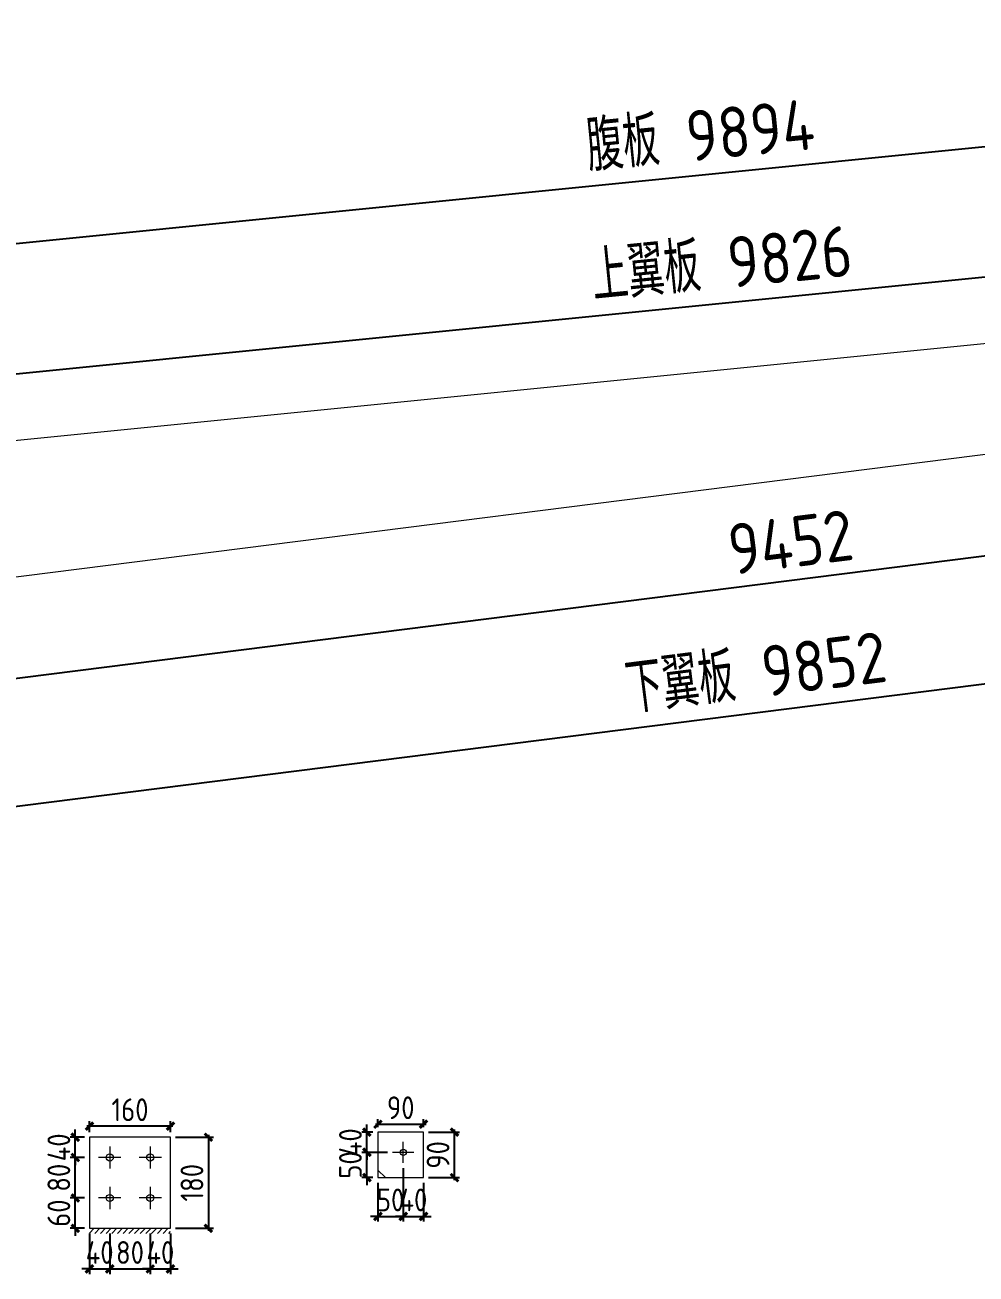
# Model space of a CAD drawing. Extents: x 485428 to 797698, y 56414 to 211814.
# Drawn here: x 766883 to 770644, y 146964 to 151900 of the extents above; entities that cross this region are included whole.
import ezdxf

# ---------------------------------------------------------------- set-up
doc = ezdxf.new("R2010")
doc.units = 0
doc.header["$LTSCALE"] = 1000
doc.header["$MEASUREMENT"] = 0
doc.styles.get("Standard").update_dxf_attribs({"font": 'gbenor.shx', "bigfont": 'gbcbig.shx'})
doc.dimstyles.get("Standard").update_dxf_attribs({"dimscale": 100, "dimtxt": 2, "dimasz": 0.4, "dimexe": 0.5, "dimexo": 1, "dimgap": 0.5, "dimtad": 1, "dimdec": 0, "dimzin": 0, "dimdsep": 46, "dimtxsty": 'Standard', "dimblk": 'ARCHTICK', "dimcen": 0.09, "dimadec": 0, "dimazin": 0, "dimtfac": 1, "dimtdec": 0, "dimtix": 1, "dimtmove": 2, "dimatfit": 3, "dimfxl": 1, "dimtolj": 1, "dimtzin": 0, "dimarcsym": 0})

# ---------------------------------------------------------------- blocks, each defined once
blk = doc.blocks.new('_ArchTick')
at = {"color": 0, "linetype": 'ByBlock', "const_width": 0.4}
blk.add_lwpolyline([(-0.5, -0.5), (0.5, 0.5)], dxfattribs=at)
blk = doc.blocks.new('*D2436')
at = {"color": 0, "lineweight": -2}
blk.add_arc((774609.8, 150698.7), 158.1, 97.2026, 187.2026, dxfattribs=at)
at = {"layer": 'Defpoints', "color": 0}
for p in [(774568, 151029.1), (774514.2, 150824.7), (774568, 150693.5), (774609.8, 150698.7), (765190.5, 149508.4)]:
    blk.add_point(p, dxfattribs=at)
at = {"color": 0, "lineweight": -2, "xscale": 50, "yscale": 50, "zscale": 50}
for p, rotation in [((774589.9, 150855.6), 7.202564799039159), ((774452.9, 150678.9), 277.2025647990606)]:
    blk.add_blockref('_ArchTick', p, dxfattribs=dict(at, rotation=rotation))
at = {"color": 0, "lineweight": 15, "insert": (774326.8, 150918.2), "char_height": 200, "attachment_point": 5, "rotation": 52.2026}
blk.add_mtext('\\A1;90°', dxfattribs=at)
blk = doc.blocks.new('*D2438')
at = {"color": 3, "lineweight": -2}
for p, q in [((774558.1, 151128.6), (774531.9, 151389.9)), ((764764.9, 150312.7), (774541.9, 151290.4)), ((764781.1, 150150.9), (764754.9, 150412.2))]:
    blk.add_line(p, q, dxfattribs=at)
at = {"layer": 'Defpoints', "color": 0}
for p in [(774541.9, 151290.4), (774568, 151029.1), (764791, 150051.4)]:
    blk.add_point(p, dxfattribs=at)
at = {"color": 3, "lineweight": -2, "xscale": 50, "yscale": 50, "zscale": 50}
for p, rotation in [((774541.9, 151290.4), 5.710593137475258), ((764764.9, 150312.7), 185.7105931374753)]:
    blk.add_blockref('_ArchTick', p, dxfattribs=dict(at, rotation=rotation))
at = {"color": 0, "lineweight": 15, "insert": (769637.8, 150957.4), "char_height": 200, "attachment_point": 5, "rotation": 5.7106}
blk.add_mtext('\\A1;上翼板 9826', dxfattribs=at)
blk = doc.blocks.new('*D2439')
at = {"color": 3, "lineweight": -2}
for p, q in [((774558.1, 151128.6), (774480.9, 151900)), ((764646.1, 150816), (774490.9, 151800.5)), ((764713.3, 150144.1), (764636.2, 150915.5))]:
    blk.add_line(p, q, dxfattribs=at)
at = {"layer": 'Defpoints', "color": 0}
for p in [(774490.9, 151800.5), (774568, 151029.1), (764723.2, 150044.6)]:
    blk.add_point(p, dxfattribs=at)
at = {"color": 3, "lineweight": -2, "xscale": 50, "yscale": 50, "zscale": 50}
for p, rotation in [((774490.9, 151800.5), 5.710593137499544), ((764646.1, 150816), 185.7105931374995)]:
    blk.add_blockref('_ArchTick', p, dxfattribs=dict(at, rotation=rotation))
at = {"color": 0, "lineweight": 15, "insert": (769552.9, 151464.1), "char_height": 200, "attachment_point": 5, "rotation": 5.7106}
blk.add_mtext('\\A1;腹板 9894', dxfattribs=at)
blk = doc.blocks.new('*D2441')
at = {"color": 3, "lineweight": -2}
for p, q in [((774580.6, 150594.3), (774630.3, 150200.5)), ((765240.3, 149114.6), (774617.8, 150299.7)), ((765203, 149409.2), (765252.8, 149015.4))]:
    blk.add_line(p, q, dxfattribs=at)
at = {"layer": 'Defpoints', "color": 0}
for p in [(774568, 150693.5), (774617.8, 150299.7), (765190.5, 149508.4)]:
    blk.add_point(p, dxfattribs=at)
at = {"color": 3, "lineweight": -2, "xscale": 50, "yscale": 50, "zscale": 50}
for p, rotation in [((774617.8, 150299.7), 7.202564799062021), ((765240.3, 149114.6), 187.202564799062)]:
    blk.add_blockref('_ArchTick', p, dxfattribs=dict(at, rotation=rotation))
at = {"color": 0, "lineweight": 15, "insert": (769910.2, 149856), "char_height": 200, "attachment_point": 5, "rotation": 7.2026}
blk.add_mtext('\\A1;9452', dxfattribs=at)
blk = doc.blocks.new('*D2447')
at = {"color": 3, "lineweight": -2}
for p, q in [((774580.6, 150594.3), (774693.2, 149702.9)), ((764906, 148566.8), (774680.7, 149802.1)), ((764805.9, 149359), (764918.5, 148467.6))]:
    blk.add_line(p, q, dxfattribs=at)
at = {"layer": 'Defpoints', "color": 0}
for p in [(774568, 150693.5), (774680.7, 149802.1), (764793.3, 149458.2)]:
    blk.add_point(p, dxfattribs=at)
at = {"color": 3, "lineweight": -2, "xscale": 50, "yscale": 50, "zscale": 50}
for p, rotation in [((774680.7, 149802.1), 7.202564799059908), ((764906, 148566.8), 187.2025647990599)]:
    blk.add_blockref('_ArchTick', p, dxfattribs=dict(at, rotation=rotation))
at = {"color": 0, "lineweight": 15, "insert": (769773.7, 149339.9), "char_height": 200, "attachment_point": 5, "rotation": 7.2026}
blk.add_mtext('\\A1;下翼板 9852', dxfattribs=at)
blk = doc.blocks.new('*D2466')
at = {"color": 3, "lineweight": -2}
for p, q in [((767138.3, 147124.2), (767138.3, 146963.6)), ((767218.3, 147124.2), (767218.3, 146963.6)), ((767138.3, 146983.6), (767108.3, 146983.6)), ((767138.3, 146983.6), (767218.3, 146983.6)), ((767218.3, 146983.6), (767248.3, 146983.6))]:
    blk.add_line(p, q, dxfattribs=at)
at = {"layer": 'Defpoints', "color": 0}
for p in [(767138.3, 147144.2), (767218.3, 147144.2), (767218.3, 146983.6)]:
    blk.add_point(p, dxfattribs=at)
at = {"color": 3, "lineweight": -2, "xscale": 30, "yscale": 30, "zscale": 30}
blk.add_blockref('_ArchTick', (767138.3, 146983.6), dxfattribs=at)
at = {"color": 3, "lineweight": -2, "xscale": 30, "yscale": 30, "zscale": 30, "rotation": 180}
blk.add_blockref('_ArchTick', (767218.3, 146983.6), dxfattribs=at)
at = {"color": 0, "lineweight": 15, "insert": (767178.3, 147048.6), "char_height": 90, "attachment_point": 5}
blk.add_mtext('\\A1;40', dxfattribs=at)
blk = doc.blocks.new('*D2461')
at = {"color": 3, "lineweight": -2}
for p, q in [((767218.3, 147124.2), (767218.3, 146963.6)), ((767378.3, 147124.2), (767378.3, 146963.6)), ((767208.3, 146983.6), (767388.3, 146983.6))]:
    blk.add_line(p, q, dxfattribs=at)
at = {"layer": 'Defpoints', "color": 0}
for p in [(767218.3, 147144.2), (767378.3, 147144.2), (767378.3, 146983.6)]:
    blk.add_point(p, dxfattribs=at)
at = {"color": 3, "lineweight": -2, "xscale": 30, "yscale": 30, "zscale": 30, "rotation": 180}
blk.add_blockref('_ArchTick', (767218.3, 146983.6), dxfattribs=at)
at = {"color": 3, "lineweight": -2, "xscale": 30, "yscale": 30, "zscale": 30}
blk.add_blockref('_ArchTick', (767378.3, 146983.6), dxfattribs=at)
at = {"color": 0, "lineweight": 15, "insert": (767298.3, 147048.6), "char_height": 90, "attachment_point": 5}
blk.add_mtext('\\A1;80', dxfattribs=at)
blk = doc.blocks.new('*D2462')
at = {"color": 3, "lineweight": -2}
for p, q in [((767378.3, 147124.2), (767378.3, 146963.6)), ((767458.3, 147124.2), (767458.3, 146963.6)), ((767378.3, 146983.6), (767348.3, 146983.6)), ((767378.3, 146983.6), (767458.3, 146983.6)), ((767458.3, 146983.6), (767488.3, 146983.6))]:
    blk.add_line(p, q, dxfattribs=at)
at = {"layer": 'Defpoints', "color": 0}
for p in [(767378.3, 147144.2), (767458.3, 147144.2), (767458.3, 146983.6)]:
    blk.add_point(p, dxfattribs=at)
at = {"color": 3, "lineweight": -2, "xscale": 30, "yscale": 30, "zscale": 30}
blk.add_blockref('_ArchTick', (767378.3, 146983.6), dxfattribs=at)
at = {"color": 3, "lineweight": -2, "xscale": 30, "yscale": 30, "zscale": 30, "rotation": 180}
blk.add_blockref('_ArchTick', (767458.3, 146983.6), dxfattribs=at)
at = {"color": 0, "lineweight": 15, "insert": (767418.3, 147048.6), "char_height": 90, "attachment_point": 5}
blk.add_mtext('\\A1;40', dxfattribs=at)
blk = doc.blocks.new('*D2463')
at = {"color": 3, "lineweight": -2}
for p, q in [((767118.3, 147264.2), (767062.1, 147264.2)), ((767082.1, 147264.2), (767082.1, 147294.2)), ((767082.1, 147144.2), (767082.1, 147264.2)), ((767118.3, 147144.2), (767062.1, 147144.2)), ((767082.1, 147144.2), (767082.1, 147114.2))]:
    blk.add_line(p, q, dxfattribs=at)
at = {"layer": 'Defpoints', "color": 0}
for p in [(767082.1, 147264.2), (767138.3, 147264.2), (767138.3, 147144.2)]:
    blk.add_point(p, dxfattribs=at)
at = {"color": 3, "lineweight": -2, "xscale": 30, "yscale": 30, "zscale": 30}
for p, rotation in [((767082.1, 147264.2), 270), ((767082.1, 147144.2), 90)]:
    blk.add_blockref('_ArchTick', p, dxfattribs=dict(at, rotation=rotation))
at = {"color": 0, "lineweight": 15, "insert": (767017.1, 147204.2), "char_height": 90, "attachment_point": 5, "rotation": 90}
blk.add_mtext('\\A1;60', dxfattribs=at)
blk = doc.blocks.new('*D2464')
at = {"color": 3, "lineweight": -2}
for p, q in [((767118.3, 147424.2), (767062.1, 147424.2)), ((767082.1, 147254.2), (767082.1, 147434.2)), ((767118.3, 147264.2), (767062.1, 147264.2))]:
    blk.add_line(p, q, dxfattribs=at)
at = {"layer": 'Defpoints', "color": 0}
for p in [(767082.1, 147424.2), (767138.3, 147424.2), (767138.3, 147264.2)]:
    blk.add_point(p, dxfattribs=at)
at = {"color": 3, "lineweight": -2, "xscale": 30, "yscale": 30, "zscale": 30}
for p, rotation in [((767082.1, 147424.2), 90), ((767082.1, 147264.2), 270)]:
    blk.add_blockref('_ArchTick', p, dxfattribs=dict(at, rotation=rotation))
at = {"color": 0, "lineweight": 15, "insert": (767017.1, 147344.2), "char_height": 90, "attachment_point": 5, "rotation": 90}
blk.add_mtext('\\A1;80', dxfattribs=at)
blk = doc.blocks.new('*D2467')
at = {"color": 3, "lineweight": -2}
for p, q in [((767118.3, 147504.2), (767062.1, 147504.2)), ((767082.1, 147504.2), (767082.1, 147534.2)), ((767082.1, 147424.2), (767082.1, 147504.2)), ((767118.3, 147424.2), (767062.1, 147424.2)), ((767082.1, 147424.2), (767082.1, 147394.2))]:
    blk.add_line(p, q, dxfattribs=at)
at = {"layer": 'Defpoints', "color": 0}
for p in [(767082.1, 147504.2), (767138.3, 147504.2), (767138.3, 147424.2)]:
    blk.add_point(p, dxfattribs=at)
at = {"color": 3, "lineweight": -2, "xscale": 30, "yscale": 30, "zscale": 30}
for p, rotation in [((767082.1, 147504.2), 270), ((767082.1, 147424.2), 90)]:
    blk.add_blockref('_ArchTick', p, dxfattribs=dict(at, rotation=rotation))
at = {"color": 0, "lineweight": 15, "insert": (767017.1, 147464.2), "char_height": 90, "attachment_point": 5, "rotation": 90}
blk.add_mtext('\\A1;40', dxfattribs=at)
blk = doc.blocks.new('*D2468')
at = {"color": 3, "lineweight": -2}
for p, q in [((767138.3, 147524.2), (767138.3, 147567.8)), ((767458.3, 147524.2), (767458.3, 147567.8)), ((767468.3, 147547.8), (767128.3, 147547.8))]:
    blk.add_line(p, q, dxfattribs=at)
at = {"layer": 'Defpoints', "color": 0}
for p in [(767138.3, 147547.8), (767138.3, 147504.2), (767458.3, 147504.2)]:
    blk.add_point(p, dxfattribs=at)
at = {"color": 3, "lineweight": -2, "xscale": 30, "yscale": 30, "zscale": 30, "rotation": 180}
blk.add_blockref('_ArchTick', (767138.3, 147547.8), dxfattribs=at)
at = {"color": 3, "lineweight": -2, "xscale": 30, "yscale": 30, "zscale": 30}
blk.add_blockref('_ArchTick', (767458.3, 147547.8), dxfattribs=at)
at = {"color": 0, "lineweight": 15, "insert": (767298.3, 147612.8), "char_height": 90, "attachment_point": 5}
blk.add_mtext('\\A1;160', dxfattribs=at)
blk = doc.blocks.new('*D2465')
at = {"color": 3, "lineweight": -2}
for p, q in [((767478.3, 147504.2), (767628.3, 147504.2)), ((767608.3, 147514.2), (767608.3, 147134.2)), ((767478.3, 147144.2), (767628.3, 147144.2))]:
    blk.add_line(p, q, dxfattribs=at)
at = {"layer": 'Defpoints', "color": 0}
for p in [(767458.3, 147504.2), (767458.3, 147144.2), (767608.3, 147144.2)]:
    blk.add_point(p, dxfattribs=at)
at = {"color": 3, "lineweight": -2, "xscale": 30, "yscale": 30, "zscale": 30}
for p, rotation in [((767608.3, 147504.2), 90), ((767608.3, 147144.2), 270)]:
    blk.add_blockref('_ArchTick', p, dxfattribs=dict(at, rotation=rotation))
at = {"color": 0, "lineweight": 15, "insert": (767543.3, 147324.2), "char_height": 90, "attachment_point": 5, "rotation": 90}
blk.add_mtext('\\A1;180', dxfattribs=at)
blk = doc.blocks.new('*D2469')
at = {"color": 3, "lineweight": -2}
for p, q in [((768378.8, 147382.4), (768378.8, 147171.3)), ((768278.8, 147324.4), (768278.8, 147171.3)), ((768278.8, 147191.3), (768248.8, 147191.3)), ((768278.8, 147191.3), (768378.8, 147191.3)), ((768378.8, 147191.3), (768408.8, 147191.3))]:
    blk.add_line(p, q, dxfattribs=at)
at = {"layer": 'Defpoints', "color": 0}
for p in [(768378.8, 147402.4), (768278.8, 147344.4), (768378.8, 147191.3)]:
    blk.add_point(p, dxfattribs=at)
at = {"color": 3, "lineweight": -2, "xscale": 30, "yscale": 30, "zscale": 30}
blk.add_blockref('_ArchTick', (768278.8, 147191.3), dxfattribs=at)
at = {"color": 3, "lineweight": -2, "xscale": 30, "yscale": 30, "zscale": 30, "rotation": 180}
blk.add_blockref('_ArchTick', (768378.8, 147191.3), dxfattribs=at)
at = {"color": 0, "lineweight": 15, "insert": (768328.8, 147256.3), "char_height": 90, "attachment_point": 5}
blk.add_mtext('\\A1;50', dxfattribs=at)
blk = doc.blocks.new('*D2470')
at = {"color": 3, "lineweight": -2}
for p, q in [((768378.8, 147382.4), (768378.8, 147171.3)), ((768458.8, 147324.4), (768458.8, 147171.3)), ((768378.8, 147191.3), (768348.8, 147191.3)), ((768378.8, 147191.3), (768458.8, 147191.3)), ((768458.8, 147191.3), (768488.8, 147191.3))]:
    blk.add_line(p, q, dxfattribs=at)
at = {"layer": 'Defpoints', "color": 0}
for p in [(768378.8, 147402.4), (768458.8, 147344.4), (768458.8, 147191.3)]:
    blk.add_point(p, dxfattribs=at)
at = {"color": 3, "lineweight": -2, "xscale": 30, "yscale": 30, "zscale": 30}
blk.add_blockref('_ArchTick', (768378.8, 147191.3), dxfattribs=at)
at = {"color": 3, "lineweight": -2, "xscale": 30, "yscale": 30, "zscale": 30, "rotation": 180}
blk.add_blockref('_ArchTick', (768458.8, 147191.3), dxfattribs=at)
at = {"color": 0, "lineweight": 15, "insert": (768418.8, 147256.3), "char_height": 90, "attachment_point": 5}
blk.add_mtext('\\A1;40', dxfattribs=at)
blk = doc.blocks.new('*D2471')
at = {"color": 3, "lineweight": -2}
for p, q in [((768235, 147444.4), (768235, 147474.4)), ((768316.8, 147444.4), (768215, 147444.4)), ((768235, 147344.4), (768235, 147444.4)), ((768258.8, 147344.4), (768215, 147344.4)), ((768235, 147344.4), (768235, 147314.4))]:
    blk.add_line(p, q, dxfattribs=at)
at = {"layer": 'Defpoints', "color": 0}
for p in [(768235, 147444.4), (768336.8, 147444.4), (768278.8, 147344.4)]:
    blk.add_point(p, dxfattribs=at)
at = {"color": 3, "lineweight": -2, "xscale": 30, "yscale": 30, "zscale": 30}
for p, rotation in [((768235, 147444.4), 270), ((768235, 147344.4), 90)]:
    blk.add_blockref('_ArchTick', p, dxfattribs=dict(at, rotation=rotation))
at = {"color": 0, "lineweight": 15, "insert": (768170, 147394.4), "char_height": 90, "attachment_point": 5, "rotation": 90}
blk.add_mtext('\\A1;50', dxfattribs=at)
blk = doc.blocks.new('*D2472')
at = {"color": 3, "lineweight": -2}
for p, q in [((768235, 147524.4), (768235, 147554.4)), ((768258.8, 147524.4), (768215, 147524.4)), ((768235, 147444.4), (768235, 147524.4)), ((768316.8, 147444.4), (768215, 147444.4)), ((768235, 147444.4), (768235, 147414.4))]:
    blk.add_line(p, q, dxfattribs=at)
at = {"layer": 'Defpoints', "color": 0}
for p in [(768235, 147524.4), (768278.8, 147524.4), (768336.8, 147444.4)]:
    blk.add_point(p, dxfattribs=at)
at = {"color": 3, "lineweight": -2, "xscale": 30, "yscale": 30, "zscale": 30}
for p, rotation in [((768235, 147524.4), 270), ((768235, 147444.4), 90)]:
    blk.add_blockref('_ArchTick', p, dxfattribs=dict(at, rotation=rotation))
at = {"color": 0, "lineweight": 15, "insert": (768170, 147484.4), "char_height": 90, "attachment_point": 5, "rotation": 90}
blk.add_mtext('\\A1;40', dxfattribs=at)
blk = doc.blocks.new('*D2473')
at = {"color": 3, "lineweight": -2}
for p, q in [((768268.8, 147555.6), (768468.8, 147555.6)), ((768278.8, 147544.4), (768278.8, 147575.6)), ((768458.8, 147544.4), (768458.8, 147575.6))]:
    blk.add_line(p, q, dxfattribs=at)
at = {"layer": 'Defpoints', "color": 0}
for p in [(768458.8, 147555.6), (768278.8, 147524.4), (768458.8, 147524.4)]:
    blk.add_point(p, dxfattribs=at)
at = {"color": 3, "lineweight": -2, "xscale": 30, "yscale": 30, "zscale": 30, "rotation": 180}
blk.add_blockref('_ArchTick', (768278.8, 147555.6), dxfattribs=at)
at = {"color": 3, "lineweight": -2, "xscale": 30, "yscale": 30, "zscale": 30}
blk.add_blockref('_ArchTick', (768458.8, 147555.6), dxfattribs=at)
at = {"color": 0, "lineweight": 15, "insert": (768368.8, 147620.6), "char_height": 90, "attachment_point": 5}
blk.add_mtext('\\A1;90', dxfattribs=at)
blk = doc.blocks.new('*D2474')
at = {"color": 3, "lineweight": -2}
for p, q in [((768478.8, 147524.4), (768601.4, 147524.4)), ((768581.4, 147334.4), (768581.4, 147534.4)), ((768478.8, 147344.4), (768601.4, 147344.4))]:
    blk.add_line(p, q, dxfattribs=at)
at = {"layer": 'Defpoints', "color": 0}
for p in [(768458.8, 147524.4), (768581.4, 147524.4), (768458.8, 147344.4)]:
    blk.add_point(p, dxfattribs=at)
at = {"color": 3, "lineweight": -2, "xscale": 30, "yscale": 30, "zscale": 30}
for p, rotation in [((768581.4, 147524.4), 90), ((768581.4, 147344.4), 270)]:
    blk.add_blockref('_ArchTick', p, dxfattribs=dict(at, rotation=rotation))
at = {"color": 0, "lineweight": 15, "insert": (768516.4, 147434.4), "char_height": 90, "attachment_point": 5, "rotation": 90}
blk.add_mtext('\\A1;90', dxfattribs=at)

msp = doc.modelspace()

# ---------------------------------------------------------------- hatches: boundary and pattern name
at = {"lineweight": 15}
h = msp.add_hatch(dxfattribs=at)
h.set_pattern_fill('ANSI31', color=256, scale=10, style=0)
h.set_pattern_definition([(45, (284553.542, -48158.43), (-11.22532015, 11.22532015), [])])
h.paths.add_polyline_path([(767458.3, 147144.2), (767448, 147144.2), (767458.3, 147130.9)], flags=17)
h.paths.add_polyline_path([(767448, 147144.2), (767138.3, 147144.2), (767138.3, 147124.2), (767458.3, 147124.2), (767458.3, 147130.9)])

# ---------------------------------------------------------------- linework, layer by layer
for p, q in [((774568, 151029.1), (764791, 150051.4)), ((774568, 150693.5), (765190.5, 149508.4)), ((767138.3, 147504.2), (767138.3, 147144.2)), ((767458.3, 147504.2), (767138.3, 147504.2)), ((767458.3, 147144.2), (767458.3, 147504.2)), ((768278.8, 147524.4), (768278.8, 147344.4)), ((768458.8, 147524.4), (768278.8, 147524.4)), ((768458.8, 147344.4), (768458.8, 147524.4)), ((767218.3, 147468.2), (767218.3, 147380.2)), ((767378.3, 147468.2), (767378.3, 147380.2)), ((768378.8, 147402.4), (768378.8, 147486.4)), ((767262.3, 147424.2), (767174.3, 147424.2)), ((767422.3, 147424.2), (767334.3, 147424.2)), ((768420.8, 147444.4), (768336.8, 147444.4)), ((768278.8, 147374.4), (768308.8, 147344.4)), ((767218.3, 147308.2), (767218.3, 147220.2)), ((767378.3, 147308.2), (767378.3, 147220.2)), ((768278.8, 147344.4), (768458.8, 147344.4)), ((767262.3, 147264.2), (767174.3, 147264.2)), ((767422.3, 147264.2), (767334.3, 147264.2)), ((767138.3, 147144.2), (767458.3, 147144.2))]:
    msp.add_line(p, q, dxfattribs=at)
for centre, radius in [((768378.8, 147444.4), 12), ((767218.3, 147424.2), 14), ((767378.3, 147424.2), 14), ((767218.3, 147264.2), 14), ((767378.3, 147264.2), 14)]:
    msp.add_circle(centre, radius, dxfattribs=at)

# ---------------------------------------------------------------- dimensions: what is measured, and where the dimension line sits
for p1, p2, distance, text, picture, middle in [((764723.2, 150044.6), (774568, 151029.1), 775.2, '腹板 9894', '*D2439', (769552.9, 151464.1)), ((764793.3, 149458.2), (774568, 150693.5), -898.4, '下翼板 9852', '*D2447', (769773.7, 149339.9))]:
    dim = msp.add_aligned_dim(p1=p1, p2=p2, distance=distance, text=text, dimstyle='Standard', override={"dimtxt": 2, "dimasz": 0.5, "dimexe": 1, "dimexo": 1, "dimclrd": 3, "dimclre": 3}, dxfattribs=at)
    dim.commit()
    dim.dimension.update_dxf_attribs({"geometry": picture, "text_midpoint": middle})
dim = msp.add_linear_dim(base=(774541.9, 151290.4), p1=(764791, 150051.4), p2=(774568, 151029.1), angle=185.7106, text='上翼板 9826', dimstyle='Standard', override={"dimtxt": 2, "dimasz": 0.5, "dimexe": 1, "dimexo": 1, "dimclrd": 3, "dimclre": 3}, dxfattribs=at)
dim.commit()
dim.dimension.update_dxf_attribs({"geometry": '*D2438', "text_midpoint": (769637.8, 150957.4)})
at = {"color": 1, "lineweight": 15}
dim = msp.add_angular_dim_2l(base=(774514.2, 150824.7), line1=((774568, 150693.5), (765190.5, 149508.4)), line2=((774568, 151029.1), (774609.8, 150698.7)), dimstyle='Standard', override={"dimtxt": 2, "dimasz": 0.5, "dimgap": 1}, dxfattribs=at)
dim.commit()
dim.dimension.update_dxf_attribs({"geometry": '*D2436', "text_midpoint": (774326.8, 150918.2)})
at = {"lineweight": 15}
for base, p1, p2, angle, override, picture, middle in [((774617.8, 150299.7), (765190.5, 149508.4), (774568, 150693.5), 187.2026, {"dimtxt": 2, "dimasz": 0.5, "dimexe": 1, "dimexo": 1, "dimclrd": 3, "dimclre": 3}, '*D2441', (769910.2, 149856)), ((768235, 147524.4), (768336.8, 147444.4), (768278.8, 147524.4), 90, {"dimtxt": 0.9, "dimasz": 0.3, "dimexe": 0.2, "dimexo": 0.2, "dimgap": 0.2, "dimlfac": 0.5, "dimdle": 0.1, "dimclrd": 3, "dimclre": 3}, '*D2472', (768170, 147484.4)), ((767082.1, 147504.2), (767138.3, 147424.2), (767138.3, 147504.2), 90, {"dimtxt": 0.9, "dimasz": 0.3, "dimexe": 0.2, "dimexo": 0.2, "dimgap": 0.2, "dimlfac": 0.5, "dimdle": 0.1, "dimclrd": 3, "dimclre": 3}, '*D2467', (767017.1, 147464.2)), ((768235, 147444.4), (768278.8, 147344.4), (768336.8, 147444.4), 90, {"dimtxt": 0.9, "dimasz": 0.3, "dimexe": 0.2, "dimexo": 0.2, "dimgap": 0.2, "dimlfac": 0.5, "dimdle": 0.1, "dimclrd": 3, "dimclre": 3}, '*D2471', (768170, 147394.4)), ((767082.1, 147424.2), (767138.3, 147264.2), (767138.3, 147424.2), 90, {"dimtxt": 0.9, "dimasz": 0.3, "dimexe": 0.2, "dimexo": 0.2, "dimgap": 0.2, "dimlfac": 0.5, "dimdle": 0.1, "dimclrd": 3, "dimclre": 3}, '*D2464', (767017.1, 147344.2)), ((767082.1, 147264.2), (767138.3, 147144.2), (767138.3, 147264.2), 90, {"dimtxt": 0.9, "dimasz": 0.3, "dimexe": 0.2, "dimexo": 0.2, "dimgap": 0.2, "dimlfac": 0.5, "dimdle": 0.1, "dimclrd": 3, "dimclre": 3}, '*D2463', (767017.1, 147204.2))]:
    dim = msp.add_linear_dim(base=base, p1=p1, p2=p2, angle=angle, dimstyle='Standard', override=override, dxfattribs=at)
    dim.commit()
    dim.dimension.update_dxf_attribs({"geometry": picture, "text_midpoint": middle})
for p1, p2, distance, picture, middle in [((767458.3, 147504.2), (767138.3, 147504.2), -43.6, '*D2468', (767298.3, 147612.8)), ((768278.8, 147524.4), (768458.8, 147524.4), 31.2, '*D2473', (768368.8, 147620.6)), ((767458.3, 147504.2), (767458.3, 147144.2), 150, '*D2465', (767543.3, 147324.2)), ((768458.8, 147344.4), (768458.8, 147524.4), -122.6, '*D2474', (768516.4, 147434.4))]:
    dim = msp.add_aligned_dim(p1=p1, p2=p2, distance=distance, dimstyle='Standard', override={"dimtxt": 0.9, "dimasz": 0.3, "dimexe": 0.2, "dimexo": 0.2, "dimgap": 0.2, "dimlfac": 0.5, "dimdle": 0.1, "dimclrd": 3, "dimclre": 3}, dxfattribs=at)
    dim.commit()
    dim.dimension.update_dxf_attribs({"geometry": picture, "text_midpoint": middle})
for base, p1, p2, picture, middle in [((768378.8, 147191.3), (768278.8, 147344.4), (768378.8, 147402.4), '*D2469', (768328.8, 147256.3)), ((768458.8, 147191.3), (768378.8, 147402.4), (768458.8, 147344.4), '*D2470', (768418.8, 147256.3)), ((767218.3, 146983.6), (767138.3, 147144.2), (767218.3, 147144.2), '*D2466', (767178.3, 147048.6)), ((767378.3, 146983.6), (767218.3, 147144.2), (767378.3, 147144.2), '*D2461', (767298.3, 147048.6)), ((767458.3, 146983.6), (767378.3, 147144.2), (767458.3, 147144.2), '*D2462', (767418.3, 147048.6))]:
    dim = msp.add_linear_dim(base=base, p1=p1, p2=p2, dimstyle='Standard', override={"dimtxt": 0.9, "dimasz": 0.3, "dimexe": 0.2, "dimexo": 0.2, "dimgap": 0.2, "dimlfac": 0.5, "dimdle": 0.1, "dimclrd": 3, "dimclre": 3}, dxfattribs=at)
    dim.commit()
    dim.dimension.update_dxf_attribs({"geometry": picture, "text_midpoint": middle})

doc.saveas('drawing.dxf')
